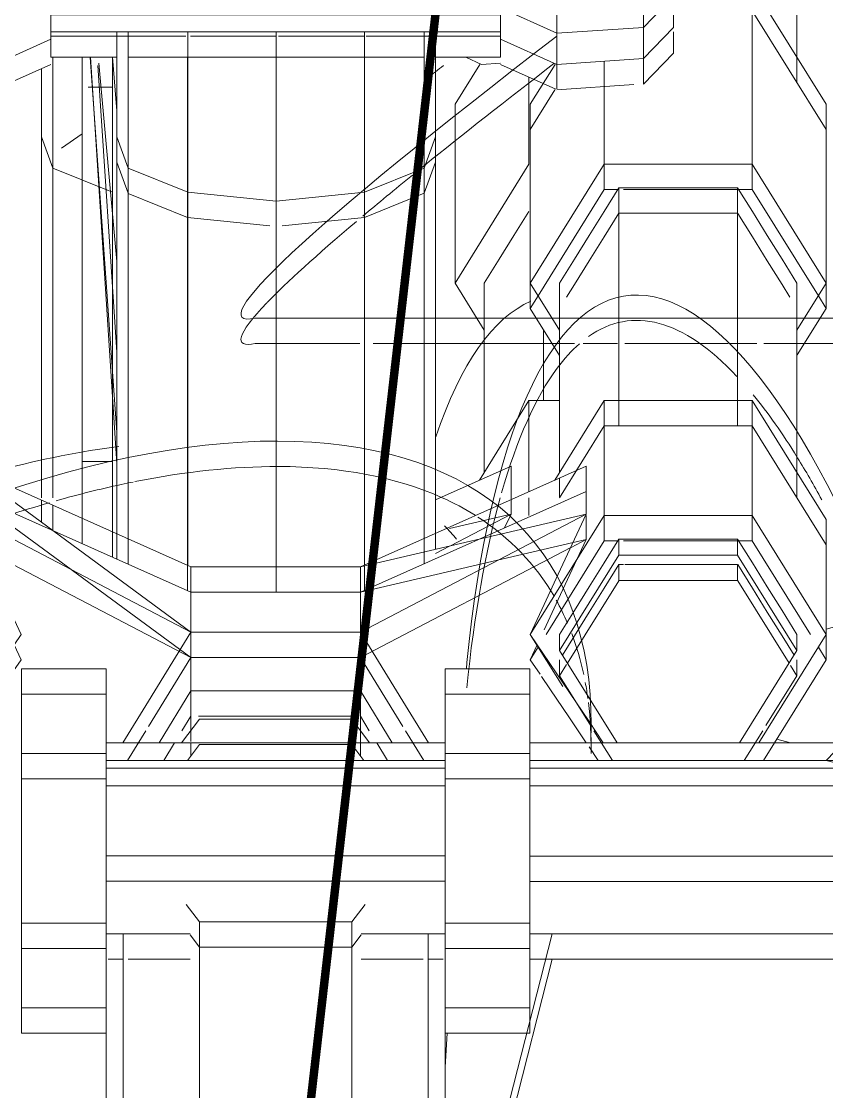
# Model space of a CAD drawing. Header units: millimetres. Extents: x 47511 to 319330, y -16764 to 12078.
# Drawn here: x 98222.5 to 98317.5, y 1195.8 to 1322.1 of the extents above; entities that cross this region are included whole.
import ezdxf

# ---------------------------------------------------------------- set-up
doc = ezdxf.new("R2010")
doc.units = ezdxf.units.MM
doc.linetypes.add('Dash - Tight', pattern=[4.5, 3, -1.5])
doc.layers.add('A-GENM', color=7, linetype='Continuous', lineweight=5)
doc.layers.add('E-LUM-CIRC', color=5, linetype='Dash - Tight', lineweight=30)
doc.layers.add('G-IMPT', color=7, linetype='Continuous', lineweight=13, true_color=0xc0c0c0)

# ---------------------------------------------------------------- blocks, each defined once
blk = doc.blocks.new('Bicycle_ATB_10197 - Bike ATB2_skp_-8137449-S_1000_LB_Basement')
at = {"layer": 'G-IMPT', "lineweight": 5}
for p, q in [((386.21, 13.05), (430.45, 9.92)), ((387.17, 12.16), (420.99, 9.92))]:
    blk.add_line(p, q, dxfattribs=at)
blk = doc.blocks.new('Bicycle_ATB_10197 - Bike ATB2_skp_-8137450-S_1000_LB_Basement')
at = {"layer": 'G-IMPT', "lineweight": 5}
for p, q in [((201.99, 13.01), (154.03, 9.92)), ((201.3, 12.05), (177.91, 9.92)), ((201.99, 10.41), (195.69, 9.92))]:
    blk.add_line(p, q, dxfattribs=at)
blk = doc.blocks.new('Bicycle_ATB_10197 - Bike ATB2_skp_-8137451-S_1000_LB_Basement')
blk.add_blockref('Bicycle_ATB_10197 - Bike ATB2_skp_-8137450-S_1000_LB_Basement', (0, 0))
at = {"extrusion": (0, 0, -1), "zscale": -1}
blk.add_blockref('Bicycle_ATB_10197 - Bike ATB2_skp_-8137449-S_1000_LB_Basement', (-588.2, 0), dxfattribs=at)
blk = doc.blocks.new('Bicycle_ATB_10197 - BikeATB2D_dwg_Bike ATB2_skp_グル_プ_1-2259-Ref_ Level-8137500-S_1000_LB_Basement')
at = {"layer": 'G-IMPT', "lineweight": 5}
for p, q in [((1209.45, 2525.44), (1207.34, 2525.44)), ((1220.9, 2525.44), (1210.17, 2525.44)), ((1259.05, 2525.44), (1248.78, 2525.44)), ((1229.24, 2523.71), (1220.9, 2523.71))]:
    blk.add_line(p, q, dxfattribs=at)
at = {"layer": 'G-IMPT', "lineweight": 5, "flags": 128}
for points in [[(1248.78, 2525.44), (1234.77, 2534.17), (1229.21, 2530.71)], [(1234.77, 2534.17), (1255.87, 2534.17), (1260.56, 2531.25)], [(1211.51, 2531.29), (1220.9, 2525.44), (1220.9, 2521.83)], [(1212.45, 2530.71), (1234.77, 2530.71), (1237.58, 2528.96), (1240.38, 2527.21), (1243.19, 2525.46)]]:
    blk.add_lwpolyline(points, dxfattribs=at)
blk.add_lwpolyline([(1243.19, 2525.46), (1240.38, 2527.21), (1237.58, 2528.96), (1234.77, 2530.71), (1237.58, 2528.96), (1240.38, 2527.21)], close=True, dxfattribs=at)
blk = doc.blocks.new('Bicycle_ATB_10197 - BikeATB2D_dwg_Bike ATB2_skp_-V2-Ref_ Level-8137502-S_1000_LB_Basement')
at = {"layer": 'G-IMPT', "lineweight": 5}
for p, q in [((145.68, 197.84), (145.68, 205.24)), ((147.76, 195.83), (147.76, 203.94)), ((144.92, 194.89), (145.68, 197.84))]:
    blk.add_line(p, q, dxfattribs=at)
at = {"layer": 'G-IMPT', "lineweight": 5, "flags": 128}
blk.add_lwpolyline([(147.36, 194.28), (147.76, 195.83), (145.68, 197.84)], dxfattribs=at)
blk = doc.blocks.new('Bicycle_ATB_10197 - BikeATB2D_dwg_Bike ATB2_skp_-V3-Ref_ Level-8137503-S_1000_LB_Basement')
at = {"layer": 'G-IMPT', "lineweight": 5}
blk.add_line((35.85, 6.86), (35.44, 8.47), dxfattribs=at)
at = {"layer": 'G-IMPT', "lineweight": 5, "flags": 128}
for points in [[(54.9, 53.48), (58.39, 46.39), (48.84, 12.7)], [(48.57, 31.14), (52.29, 35.85), (56.05, 49.09), (53.87, 49.86)]]:
    blk.add_lwpolyline(points, dxfattribs=at)
blk = doc.blocks.new('Bicycle_ATB_10197 - BikeATB2D_dwg_Bike ATB2_skp_-V4-Ref_ Level-8137504-S_1000_LB_Basement')
at = {"extrusion": (0, 0, -1), "zscale": -1, "rotation": 180}
blk.add_blockref('Bicycle_ATB_10197 - BikeATB2D_dwg_Bike ATB2_skp_-V3-Ref_ Level-8137503-S_1000_LB_Basement', (-0.72, 184.11), dxfattribs=at)
blk = doc.blocks.new('Bicycle_ATB_10197 - BikeATB2D_dwg_Bike ATB2_skp_handle-V5-Ref_ Level-8137505-S_1000_LB_Basement')
for name, p in [('Bicycle_ATB_10197 - BikeATB2D_dwg_Bike ATB2_skp_-V2-Ref_ Level-8137502-S_1000_LB_Basement', (0, 0)), ('Bicycle_ATB_10197 - BikeATB2D_dwg_Bike ATB2_skp_-V4-Ref_ Level-8137504-S_1000_LB_Basement', (111.6, 26.43))]:
    blk.add_blockref(name, p)
blk = doc.blocks.new('Bicycle_ATB_10197 - BikeATB2D_dwg_Bike ATB2_skp_wheel-V9-Ref_ Level-8137511-S_1000_LB_Basement')
at = {"layer": 'G-IMPT', "lineweight": 5}
for p, q in [((181.29, 37.9), (178.68, 37.9)), ((232.19, 37.9), (224.17, 37.9)), ((177.71, 36.56), (180.7, 36.56)), ((174.59, 29.53), (177.58, 29.53)), ((217.63, 29.53), (233.52, 29.53))]:
    blk.add_line(p, q, dxfattribs=at)
at = {"layer": 'G-IMPT', "lineweight": 5, "flags": 128}
for points in [[(181.58, 36.56), (220.47, 36.56), (224.17, 37.9), (181.58, 37.9)], [(177.58, 29.53), (217.63, 29.53), (220.47, 36.56), (233.52, 36.56)]]:
    blk.add_lwpolyline(points, dxfattribs=at)
blk = doc.blocks.new('Bicycle_ATB_10197 - BikeATB2D_dwg_Bike ATB2_skp_-2266-Ref_ Level-8137516-S_1000_LB_Basement')
at = {"layer": 'G-IMPT', "lineweight": 5}
for p, q in [((49.56, 9.88), (48.69, 11.56)), ((55.04, 11.56), (59.01, 2.63))]:
    blk.add_line(p, q, dxfattribs=at)
at = {"layer": 'G-IMPT', "lineweight": 5, "flags": 128}
for points in [[(51.73, 3.39), (53.35, 2.63), (49.63, 9.76)], [(51.67, 9.88), (53.35, 2.63), (54.77, 2.63), (55.28, 2.63)], [(55.28, 2.63), (56.18, 2.63), (57.59, 2.63), (59.01, 2.63)]]:
    blk.add_lwpolyline(points, dxfattribs=at)
blk = doc.blocks.new('Bicycle_ATB_10197 - BikeATB2D_dwg_Bike ATB2_skp_-2272-Ref_ Level-8137522-S_1000_LB_Basement')
at = {"layer": 'G-IMPT', "lineweight": 5}
for p, q in [((1260.56, -42.91), (1261.39, -41.06)), ((1260.71, -45.12), (1260.56, -42.91))]:
    blk.add_line(p, q, dxfattribs=at)
blk = doc.blocks.new('Bicycle_ATB_10197 - BikeATB2D_dwg_Bike ATB2_skp_-2276-Ref_ Level-8137525-S_1000_LB_Basement')
at = {"layer": 'G-IMPT', "lineweight": 5}
for p, q in [((13.32, 93.02), (13.32, 104.94)), ((13.32, 0.8), (13.32, 59.55))]:
    blk.add_line(p, q, dxfattribs=at)
blk.add_ellipse((127.97, -30.36), major_axis=(-114.47, 167.04), ratio=0.047456, start_param=5.6135, end_param=5.632939, dxfattribs=at)
blk = doc.blocks.new('Bicycle_ATB_10197 - BikeATB2D_dwg_Bike ATB2_skp_-2277-Ref_ Level-8137526-S_1000_LB_Basement')
at = {"layer": 'G-IMPT', "lineweight": 5}
for start_param, end_param in [(3.750182, 3.90087), (3.136034, 3.171817)]:
    blk.add_ellipse((1120.76, 58.86), major_axis=(-84.05, 98.61), ratio=0.45694, start_param=start_param, end_param=end_param, dxfattribs=at)
blk = doc.blocks.new('Bicycle_ATB_10197 - BikeATB2D_dwg_Bike ATB2_skp_-2278-Ref_ Level-8137527-S_1000_LB_Basement')
at = {"layer": 'G-IMPT', "lineweight": 5}
blk.add_ellipse((9.88, -42.02), major_axis=(125.24, 18.04), ratio=0.267504, start_param=0.070155, end_param=0.484339, dxfattribs=at)
blk = doc.blocks.new('Bicycle_ATB_10197 - BikeATB2D_dwg-8137488-S_1000_LB_Basement')
for name, p in [('Bicycle_ATB_10197 - BikeATB2D_dwg_Bike ATB2_skp_-2277-Ref_ Level-8137526-S_1000_LB_Basement', (-985.25, 9.73)), ('Bicycle_ATB_10197 - BikeATB2D_dwg_Bike ATB2_skp_-2272-Ref_ Level-8137522-S_1000_LB_Basement', (-985.25, 9.73)), ('Bicycle_ATB_10197 - BikeATB2D_dwg_Bike ATB2_skp_wheel-V9-Ref_ Level-8137511-S_1000_LB_Basement', (42.61, -19.15)), ('Bicycle_ATB_10197 - BikeATB2D_dwg_Bike ATB2_skp_-2266-Ref_ Level-8137516-S_1000_LB_Basement', (168.91, -39.28)), ('Bicycle_ATB_10197 - BikeATB2D_dwg_Bike ATB2_skp_-2276-Ref_ Level-8137525-S_1000_LB_Basement', (232.04, -132.67)), ('Bicycle_ATB_10197 - BikeATB2D_dwg_Bike ATB2_skp_-2278-Ref_ Level-8137527-S_1000_LB_Basement', (112.89, -17.32)), ('Bicycle_ATB_10197 - BikeATB2D_dwg_Bike ATB2_skp_グル_プ_1-2259-Ref_ Level-8137500-S_1000_LB_Basement', (-985.25, -2564.21)), ('Bicycle_ATB_10197 - BikeATB2D_dwg_Bike ATB2_skp_handle-V5-Ref_ Level-8137505-S_1000_LB_Basement', (47.53, -271.68))]:
    blk.add_blockref(name, p)
blk = doc.blocks.new('Bicycle_ATB_10197 - Bicycle_ATB_10197-8136418-S_1000_LB_Basement')
at = {"layer": 'A-GENM'}
for p, q in [((224.28, 18.75), (226.89, 18.75)), ((227.18, 18.75), (266.78, 18.75)), ((266.78, 18.75), (277.79, 18.75)), ((268.43, 16.38), (270.12, 13.95)), ((224.76, 13.95), (221.77, 13.95)), ((231.45, 13.95), (224.76, 13.95)), ((231.45, 10.39), (231.45, 13.95)), ((275.62, 13.95), (231.45, 13.95)), ((279.12, 13.95), (275.62, 13.95)), ((275.62, 10.39), (275.62, 13.23))]:
    blk.add_line(p, q, dxfattribs=at)
for name, p in [('Bicycle_ATB_10197 - BikeATB2D_dwg-8137488-S_1000_LB_Basement', (2.99, 0)), ('Bicycle_ATB_10197 - Bike ATB2_skp_-8137451-S_1000_LB_Basement', (77.14, -0.05))]:
    blk.add_blockref(name, p)
blk = doc.blocks.new('Bicycle_ATB_10197 - Bike ATB2_skp_-8137472-S_1000_LB_Basement')
at = {"layer": 'G-IMPT', "lineweight": 5}
blk.add_line((47.15, -2.68), (51.13, -2.91), dxfattribs=at)
for start_param, end_param in [(0.547552, 0.819343), (0.262866, 0.539002), (0.171973, 0.262866), (5.918633, 6.419719), (5.731284, 5.867724), (5.655072, 5.73029)]:
    blk.add_ellipse((9.88, -42.02), major_axis=(125.24, 18.04), ratio=0.267504, start_param=start_param, end_param=end_param, dxfattribs=at)
blk = doc.blocks.new('Bicycle_ATB_10197 - Bike ATB2_skp_-8137471-S_1000_LB_Basement')
at = {"layer": 'G-IMPT', "lineweight": 5}
blk.add_line((136.92, -23.47), (172.75, -32.62), dxfattribs=at)
for start_param, end_param in [(3.93388, 4.034951), (3.84487, 3.925632), (3.829765, 3.84487), (3.632118, 3.827522), (3.355138, 3.631973), (3.284974, 3.355138), (3.059414, 3.278262), (3.000566, 3.050774), (2.900164, 2.97944), (2.856981, 2.885496), (2.76374, 2.849942)]:
    blk.add_ellipse((135.5, 68.59), major_axis=(-84.05, 98.61), ratio=0.45694, start_param=start_param, end_param=end_param, dxfattribs=at)
blk = doc.blocks.new('Bicycle_ATB_10197 - Bike ATB2_skp_-8137470-S_1000_LB_Basement')
at = {"layer": 'G-IMPT', "lineweight": 5}
for p, q in [((13.32, 135.07), (13.32, 133.88)), ((13.32, 133.86), (13.32, 122.75)), ((13.32, 121.16), (13.32, 115.18)), ((13.32, 115.18), (13.32, 100.51)), ((13.32, 100.51), (13.32, 97.42)), ((13.32, 96.38), (13.32, 92.32)), ((13.32, 91.49), (13.32, 79.27)), ((13.32, 79.14), (13.32, 75.88)), ((13.32, 75.09), (13.32, 72.4)), ((13.32, 72.37), (13.32, 1.22))]:
    blk.add_line(p, q, dxfattribs=at)
for start_param, end_param in [(6.058662, 6.393188), (5.844174, 6.057854), (5.75347, 5.832989), (5.735949, 5.751014), (5.572937, 5.735949)]:
    blk.add_ellipse((127.97, -30.36), major_axis=(-114.47, 167.04), ratio=0.047456, start_param=start_param, end_param=end_param, dxfattribs=at)
blk = doc.blocks.new('Bicycle_ATB_10197 - Bike ATB2_skp_-8137465-S_1000_LB_Basement')
at = {"layer": 'G-IMPT', "lineweight": 5}
for p, q in [((1264.38, 16.78), (1266.53, 16.78)), ((1264.38, 16.78), (1264.38, 9.02)), ((1266.88, 16.78), (1267.39, 16.78)), ((1266.88, 9.02), (1266.88, 16.78)), ((1267.39, 16.78), (1269.38, 16.78)), ((1269.38, 16.78), (1269.38, -36.24)), ((1266.88, 7.74), (1266.88, 9.02)), ((1264.38, 7.69), (1264.38, -9.74)), ((1266.88, 0.87), (1266.88, 7.69)), ((1266.88, -9.73), (1266.88, 0.32)), ((1264.38, -9.78), (1264.38, -27.24)), ((1266.88, -20.21), (1266.88, -10.05)), ((1266.88, -27.24), (1266.88, -20.42)), ((1266.88, -28.58), (1266.88, -27.29)), ((1264.38, -28.58), (1264.38, -36.24)), ((1266.88, -36.24), (1266.88, -28.58)), ((1264.38, -36.24), (1266.53, -36.24)), ((1266.88, -36.24), (1267.39, -36.24)), ((1267.39, -36.24), (1269.38, -36.24))]:
    blk.add_line(p, q, dxfattribs=at)
blk = doc.blocks.new('Bicycle_ATB_10197 - Bike ATB2_skp_-8137466-S_1000_LB_Basement')
at = {"layer": 'G-IMPT', "lineweight": 5}
for p, q in [((278.29, 26.51), (276, 31.64)), ((276.03, -31.56), (278.29, -26.51)), ((281.99, -33.18), (284.96, -26.51)), ((275.36, -33.07), (276.03, -31.56)), ((275.91, -42.25), (275.31, -33.18)), ((278.3, -33.18), (275.42, -33.18)), ((281.99, -33.18), (278.38, -33.18)), ((282.66, -43.39), (281.99, -33.18)), ((279.63, -46.94), (275.98, -43.39)), ((275.98, -43.39), (278.97, -43.39)), ((278.97, -43.39), (282.66, -43.39)), ((286.31, -46.94), (282.66, -43.39)), ((279.63, -46.94), (282.14, -46.94)), ((282.62, -46.94), (286.31, -46.94))]:
    blk.add_line(p, q, dxfattribs=at)
blk.add_blockref('Bicycle_ATB_10197 - Bike ATB2_skp_-8137465-S_1000_LB_Basement', (-985.25, 9.73))
blk = doc.blocks.new('Bicycle_ATB_10197 - Bike ATB2_skp_-8137460-S_1000_LB_Basement')
at = {"layer": 'G-IMPT', "lineweight": 5}
for p, q in [((28.88, 76.25), (27.29, 77.32)), ((39.42, 49.28), (53.35, 75.93)), ((59.01, 75.93), (39.42, 49.28)), ((59.01, 75.93), (47.15, 49.28)), ((39.16, 69.32), (37.45, 70.47)), ((40.93, 70.14), (39.16, 69.32)), ((30.79, 54.6), (27.29, 56.75)), ((39.42, 49.28), (31.3, 54.28)), ((29.37, 51.2), (27.29, 52.49)), ((32.5, 49.28), (30.79, 50.33)), ((32.5, 49.28), (35.48, 49.28)), ((35.48, 49.28), (39.42, 49.28)), ((39.42, 29.28), (39.42, 49.28)), ((47.15, 49.28), (39.42, 49.28)), ((47.15, 49.28), (47.15, 29.28)), ((32.5, 30.18), (32.5, 48.39)), ((32.5, 29.28), (30.79, 28.23)), ((31.3, 24.28), (39.42, 29.28)), ((35.48, 29.28), (32.5, 29.28)), ((39.42, 29.28), (35.48, 29.28)), ((52.39, 4.47), (39.42, 29.28)), ((47.15, 29.28), (39.42, 29.28)), ((47.15, 29.28), (59.01, 2.63)), ((47.15, 29.28), (52.99, 4.19)), ((29.37, 27.36), (27.29, 26.08)), ((27.29, 21.81), (30.79, 23.97)), ((37.45, 8.09), (39.16, 9.25)), ((39.16, 9.25), (40.93, 8.42)), ((53.35, 2.63), (52.42, 4.43)), ((53, 4.16), (53.35, 2.63)), ((27.29, 1.24), (28.88, 2.31))]:
    blk.add_line(p, q, dxfattribs=at)
at = {"layer": 'G-IMPT', "lineweight": 5, "flags": 128}
for points in [[(37.17, 70.66), (35.73, 71.63), (32.3, 73.94), (29.41, 75.9)], [(53.35, 75.93), (49.81, 74.28), (46.26, 72.63), (42.71, 70.97)], [(56.18, 75.93), (54.77, 75.93), (53.35, 75.93)], [(59.01, 75.93), (57.59, 75.93), (56.34, 75.93)], [(29.37, 2.65), (32.3, 4.62), (35.73, 6.94), (37.19, 7.92)], [(42.71, 7.59), (46.26, 5.94), (49.81, 4.29), (53.35, 2.63)], [(53.35, 2.63), (54.77, 2.63), (56.18, 2.63)], [(56.34, 2.63), (57.59, 2.63), (59.01, 2.63)]]:
    blk.add_lwpolyline(points, dxfattribs=at)
blk = doc.blocks.new('Bicycle_ATB_10197 - Bike ATB2_skp_-8137459-S_1000_LB_Basement')
at = {"layer": 'G-IMPT', "lineweight": 5}
for p, q in [((0, 50), (2.99, 50)), ((0, 40), (0, 50)), ((2.99, 50), (10, 50)), ((10, 50), (11.71, 50)), ((10, 40), (10, 50)), ((11.71, 50), (30, 50)), ((30, 50), (32.18, 50)), ((30, 50), (30, 40)), ((32.99, 50), (34.26, 50)), ((34.26, 50), (32.99, 50)), ((34.41, 50), (40, 50)), ((35.68, 50), (34.41, 50)), ((40, 40), (40, 50)), ((0, 40), (2.99, 40)), ((2.99, 40), (10, 40)), ((8.72, 39.75), (8.72, 38)), ((10, 40), (30, 40)), ((17.92, 0), (17.92, 40)), ((27.11, 40), (28.89, 40)), ((29.19, 40), (29.19, 0)), ((30, 40), (32.18, 40)), ((32.18, 40), (30.67, 40)), ((30.67, 40), (32.18, 40)), ((31.28, 40), (31.28, 0)), ((32.99, 40), (40, 40)), ((35.68, 40), (32.99, 40)), ((8.72, 37.42), (8.72, 30.08)), ((8.72, 9.92), (8.72, 2.58)), ((8.72, 2), (8.72, 0.25)), ((2.99, 0), (0, 0)), ((0, 0), (0, -10)), ((10, 0), (2.99, 0)), ((10, -10), (10, 0)), ((30, 0), (10, 0)), ((23.56, 0), (20.9, 0)), ((27.11, 0), (23.56, 0)), ((28.89, 0), (27.11, 0)), ((32.18, 0), (30, 0)), ((30, 0), (30, -10)), ((30.67, 0), (32.18, 0)), ((32.18, 0), (30.67, 0)), ((32.99, 0), (35.68, 0)), ((40, 0), (32.99, 0)), ((40, 0), (40, -10)), ((0, -10), (2.99, -10)), ((2.99, -10), (10, -10)), ((10, -10), (11.71, -10)), ((11.71, -10), (30, -10)), ((30, -10), (32.18, -10)), ((35.68, -10), (32.99, -10)), ((32.99, -10), (40, -10))]:
    blk.add_line(p, q, dxfattribs=at)
at = {"layer": 'G-IMPT', "lineweight": 5, "flags": 128}
blk.add_lwpolyline([(20.9, 40), (23.56, 40), (27.11, 40)], dxfattribs=at)
blk = doc.blocks.new('Bicycle_ATB_10197 - Bike ATB2_skp_-8137458-S_1000_LB_Basement')
at = {"layer": 'G-IMPT', "lineweight": 5}
for p, q in [((1114.62, 2534.71), (1111.63, 2534.71)), ((1124.06, 2534.71), (1114.62, 2534.71)), ((1129.76, 2534.71), (1124.12, 2534.71)), ((1157.47, 2534.71), (1130, 2534.71)), ((1183.33, 2525.71), (1181.46, 2527.12)), ((1160.87, 2526.79), (1159.43, 2525.71)), ((1117.22, 2525.71), (1097.06, 2525.71)), ((1097.06, 2525.71), (1097.06, 2507.71)), ((1119.35, 2525.71), (1117.33, 2525.71)), ((1159.43, 2525.71), (1119.35, 2525.71)), ((1159.43, 2525.71), (1159.43, 2507.71)), ((1183.33, 2507.71), (1183.33, 2525.71)), ((1097.06, 2507.71), (1119.22, 2507.71)), ((1119.35, 2507.71), (1159.43, 2507.71)), ((1159.43, 2507.71), (1160.87, 2506.63)), ((1181.46, 2506.3), (1183.33, 2507.71)), ((1114.62, 2498.71), (1111.63, 2498.71)), ((1124.06, 2498.71), (1114.62, 2498.71)), ((1129.76, 2498.71), (1124.12, 2498.71)), ((1157.47, 2498.71), (1130, 2498.71))]:
    blk.add_line(p, q, dxfattribs=at)
blk = doc.blocks.new('Bicycle_ATB_10197 - Bike ATB2_skp_-8137442-S_1000_LB_Basement')
at = {"layer": 'G-IMPT', "lineweight": 5}
for p, q in [((125.21, 241.68), (125.21, 199.84)), ((134.4, 241.68), (134.4, 199.84)), ((145.68, 198.37), (145.68, 241.68)), ((147.76, 195.83), (147.76, 241.68))]:
    blk.add_line(p, q, dxfattribs=at)
blk = doc.blocks.new('Bicycle_ATB_10197 - Bike ATB2_skp_handle-8137446-S_1000_LB_Basement')
blk.add_blockref('Bicycle_ATB_10197 - Bike ATB2_skp_-8137442-S_1000_LB_Basement', (0, 0))
blk = doc.blocks.new('Bicycle_ATB_10197 - Bike ATB2_skp_グループ_1-V42-S_1000_LB_Basement')
at = {"layer": 'A-GENM'}
for p, q in [((1204.56, 2523.71), (1204.56, 2523.18)), ((1204.56, 2523.18), (1204.56, 2523.71))]:
    blk.add_line(p, q, dxfattribs=at)
at = {"layer": 'A-GENM', "flags": 128}
for points in [[(1204.54, 2523.72), (1201.75, 2525.46), (1198.94, 2527.21), (1196.13, 2528.96), (1193.88, 2530.37)], [(1204.54, 2523.72), (1201.75, 2525.46), (1198.94, 2527.21), (1196.13, 2528.96), (1193.88, 2530.37)], [(1236.1, 2529.88), (1237.58, 2528.96), (1240.38, 2527.21), (1243.19, 2525.46), (1246, 2523.71)], [(1246, 2523.71), (1243.19, 2525.46), (1240.38, 2527.21), (1237.58, 2528.96), (1236.1, 2529.88)], [(1246, 2523.71), (1246, 2520.21), (1246, 2516.71), (1246, 2513.21), (1246, 2509.71)], [(1246, 2509.71), (1246, 2513.21), (1246, 2516.71), (1246, 2520.21), (1246, 2523.71)], [(1204.56, 2523), (1204.56, 2520.21), (1204.56, 2516.71), (1204.56, 2513.21), (1204.56, 2509.71)], [(1204.56, 2509.71), (1204.56, 2513.21), (1204.56, 2516.71), (1204.56, 2520.21), (1204.56, 2523)], [(1204.54, 2509.7), (1201.75, 2507.96), (1198.94, 2506.21), (1196.13, 2504.46), (1193.88, 2503.05)], [(1193.88, 2503.05), (1196.13, 2504.46), (1198.94, 2506.21), (1201.75, 2507.96), (1204.54, 2509.7)], [(1245.96, 2509.69), (1243.19, 2507.96), (1240.38, 2506.21), (1237.58, 2504.46), (1236.08, 2503.53)], [(1236.08, 2503.53), (1237.58, 2504.46), (1240.38, 2506.21), (1243.19, 2507.96), (1245.96, 2509.69)]]:
    blk.add_lwpolyline(points, dxfattribs=at)
at = {"layer": 'G-IMPT', "lineweight": 5}
for p, q in [((1194.88, 2533.21), (1193.33, 2534.17)), ((1234.77, 2534.17), (1229.21, 2530.71)), ((1236.26, 2533.24), (1234.77, 2534.17)), ((1237.76, 2534.17), (1234.77, 2534.17)), ((1255.87, 2534.17), (1237.76, 2534.17)), ((1255.87, 2534.17), (1260.55, 2531.26)), ((1207.34, 2525.44), (1196.31, 2532.31)), ((1248.78, 2525.44), (1236.26, 2533.24)), ((1191.44, 2530.71), (1189.18, 2529.3)), ((1192.75, 2529.89), (1191.44, 2530.71)), ((1193.33, 2530.71), (1191.44, 2530.71)), ((1202.63, 2523.74), (1192.94, 2529.78)), ((1212.43, 2530.72), (1220.9, 2525.44)), ((1214.76, 2530.71), (1212.45, 2530.71)), ((1232.2, 2530.71), (1215.43, 2530.71)), ((1234.77, 2530.71), (1232.2, 2530.71)), ((1189.18, 2529.3), (1185.54, 2527.03)), ((1184.95, 2526.67), (1181.46, 2524.48)), ((1207.34, 2523.84), (1207.34, 2525.44)), ((1210.32, 2525.44), (1207.34, 2525.44)), ((1220.9, 2525.44), (1210.32, 2525.44)), ((1220.9, 2525.44), (1220.9, 2507.98)), ((1248.78, 2523.84), (1248.78, 2525.44)), ((1251.77, 2525.44), (1248.78, 2525.44)), ((1260.93, 2525.44), (1251.77, 2525.44)), ((1202.67, 2509.71), (1202.67, 2523.71)), ((1204.56, 2523.71), (1202.67, 2523.71)), ((1204.56, 2523.71), (1204.56, 2523.18)), ((1223.89, 2523.71), (1220.9, 2523.71)), ((1246, 2523.71), (1223.89, 2523.71)), ((1207.34, 2509.71), (1207.34, 2523.18)), ((1248.78, 2509.71), (1248.78, 2523.18)), ((1192.94, 2503.64), (1202.63, 2509.68)), ((1204.56, 2509.71), (1202.67, 2509.71)), ((1202.67, 2509.71), (1204.56, 2509.71)), ((1207.34, 2507.98), (1207.34, 2509.58)), ((1220.9, 2509.71), (1246, 2509.71)), ((1248.78, 2507.98), (1248.78, 2509.58)), ((1181.46, 2508.93), (1184.95, 2506.75)), ((1196.31, 2501.11), (1207.34, 2507.98)), ((1220.9, 2507.98), (1206.89, 2499.25)), ((1207.34, 2507.98), (1210.32, 2507.98)), ((1210.32, 2507.98), (1220.9, 2507.98)), ((1236.26, 2500.18), (1248.78, 2507.98)), ((1251.77, 2507.98), (1248.78, 2507.98)), ((1269.88, 2507.98), (1251.77, 2507.98)), ((1269.88, 2507.98), (1255.87, 2499.25)), ((1181.46, 2506.64), (1183.54, 2505.34)), ((1185.58, 2506.37), (1191.44, 2502.71)), ((1183.54, 2505.34), (1193.33, 2499.25)), ((1191.44, 2502.71), (1192.63, 2503.45)), ((1193.33, 2502.71), (1191.44, 2502.71)), ((1232.2, 2502.71), (1212.45, 2502.71)), ((1229.27, 2502.67), (1234.77, 2499.25)), ((1234.77, 2502.71), (1232.2, 2502.71)), ((1261.42, 2502.71), (1319.16, 2502.71)), ((1193.33, 2499.25), (1194.82, 2500.18)), ((1234.77, 2499.25), (1236.26, 2500.18)), ((1196.31, 2499.25), (1193.33, 2499.25)), ((1206.89, 2499.25), (1196.31, 2499.25)), ((1234.77, 2499.25), (1237.76, 2499.25)), ((1237.76, 2499.25), (1255.87, 2499.25))]:
    blk.add_line(p, q, dxfattribs=at)
at = {"layer": 'G-IMPT', "lineweight": 5, "flags": 128}
for points in [[(1193.88, 2530.37), (1196.13, 2528.96), (1198.94, 2527.21), (1201.75, 2525.46), (1204.54, 2523.72)], [(1236.1, 2529.88), (1237.58, 2528.96), (1240.38, 2527.21), (1243.19, 2525.46), (1246, 2523.71)], [(1246, 2523.71), (1246, 2520.21), (1246, 2516.71), (1246, 2513.21), (1246, 2509.71)], [(1204.56, 2523), (1204.56, 2520.21), (1204.56, 2516.71), (1204.56, 2513.21), (1204.56, 2509.71)], [(1204.54, 2509.7), (1201.75, 2507.96), (1198.94, 2506.21), (1196.13, 2504.46), (1193.88, 2503.05)], [(1245.96, 2509.69), (1243.19, 2507.96), (1240.38, 2506.21), (1237.58, 2504.46), (1236.08, 2503.53)]]:
    blk.add_lwpolyline(points, dxfattribs=at)
blk = doc.blocks.new('Bicycle_ATB_10197 - BikeATB2D_dwg_Bike ATB2_skp_グル_プ_1-2259-Ref_ Level-V57-S_1000_LB_Basement')
at = {"layer": 'G-IMPT', "lineweight": 5}
for p, q in [((1193.33, 2534.17), (1187.17, 2530.33)), ((1220.9, 2525.44), (1207.34, 2525.44)), ((1260.93, 2525.44), (1248.78, 2525.44)), ((1269.88, 2507.98), (1248.78, 2507.98))]:
    blk.add_line(p, q, dxfattribs=at)
at = {"layer": 'G-IMPT', "lineweight": 5, "flags": 128}
for points in [[(1220.9, 2507.98), (1207.34, 2507.98), (1207.34, 2525.44), (1193.33, 2534.17)], [(1229.21, 2502.71), (1234.77, 2499.25), (1248.78, 2507.98), (1248.78, 2525.44), (1234.77, 2534.17), (1229.21, 2530.71)], [(1234.77, 2534.17), (1255.87, 2534.17), (1260.56, 2531.25)], [(1211.51, 2531.29), (1220.9, 2525.44), (1220.9, 2507.98), (1206.89, 2499.25), (1193.33, 2499.25)], [(1202.67, 2509.71), (1202.67, 2523.71), (1191.44, 2530.71), (1180.55, 2523.92)], [(1204.56, 2523.71), (1201.75, 2525.46), (1198.94, 2527.21), (1196.13, 2528.96), (1193.33, 2530.71), (1191.44, 2530.71)], [(1212.45, 2530.71), (1234.77, 2530.71), (1237.58, 2528.96), (1240.38, 2527.21), (1243.19, 2525.46), (1246, 2523.71), (1243.19, 2525.46), (1240.38, 2527.21), (1237.58, 2528.96), (1234.77, 2530.71), (1237.58, 2528.96), (1240.38, 2527.21), (1243.19, 2525.46), (1246, 2523.71), (1246, 2520.21), (1246, 2516.71), (1246, 2513.21), (1246, 2509.71), (1243.19, 2507.96), (1240.38, 2506.21), (1237.58, 2504.46), (1234.77, 2502.71), (1212.45, 2502.71)], [(1261.42, 2502.71), (1319.16, 2502.71)], [(1180.55, 2509.5), (1191.44, 2502.71), (1202.67, 2509.71), (1204.56, 2509.71), (1201.75, 2507.96), (1198.94, 2506.21), (1196.13, 2504.46), (1193.33, 2502.71), (1196.13, 2504.46), (1198.94, 2506.21), (1201.75, 2507.96), (1204.56, 2509.71), (1204.56, 2513.21), (1204.56, 2516.71), (1204.56, 2520.21), (1204.56, 2523.71), (1204.56, 2520.21), (1204.56, 2516.71), (1204.56, 2513.21), (1204.56, 2509.71), (1201.75, 2507.96), (1198.94, 2506.21), (1196.13, 2504.46), (1193.33, 2502.71), (1191.44, 2502.71)], [(1204.56, 2509.71), (1204.56, 2513.21), (1204.56, 2516.71), (1204.56, 2520.21), (1204.56, 2523.71), (1202.67, 2523.71)], [(1220.9, 2509.71), (1246, 2509.71), (1246, 2513.21), (1246, 2516.71), (1246, 2520.21), (1246, 2523.71), (1220.9, 2523.71)], [(1246, 2523.71), (1246, 2520.21), (1246, 2516.71), (1246, 2513.21), (1246, 2509.71), (1243.19, 2507.96), (1240.38, 2506.21), (1237.58, 2504.46), (1234.77, 2502.71), (1237.58, 2504.46), (1240.38, 2506.21), (1243.19, 2507.96), (1246, 2509.71)], [(1269.88, 2517.28), (1269.88, 2507.98), (1255.87, 2499.25), (1234.77, 2499.25)], [(1180.55, 2507.21), (1193.33, 2499.25), (1207.34, 2507.98)]]:
    blk.add_lwpolyline(points, dxfattribs=at)
blk.add_lwpolyline([(1193.33, 2530.71), (1196.13, 2528.96), (1198.94, 2527.21), (1201.75, 2525.46), (1204.56, 2523.71), (1201.75, 2525.46), (1198.94, 2527.21), (1196.13, 2528.96)], close=True, dxfattribs=at)
blk = doc.blocks.new('Bicycle_ATB_10197 - BikeATB2D_dwg_Bike ATB2_skp_-V2-Ref_ Level-V59-S_1000_LB_Basement')
at = {"layer": 'G-IMPT', "lineweight": 5}
for p, q in [((125.21, 241.68), (125.21, 199.84)), ((147.76, 233.03), (147.76, 241.68)), ((147.76, 195.83), (147.76, 233.03))]:
    blk.add_line(p, q, dxfattribs=at)
at = {"layer": 'G-IMPT', "lineweight": 5, "flags": 128}
for points in [[(138.61, 163.55), (137.33, 165.4), (145.68, 197.84), (134.4, 199.84), (134.4, 241.68)], [(139.34, 163.1), (147.76, 195.83), (145.68, 197.84), (145.68, 241.68)]]:
    blk.add_lwpolyline(points, dxfattribs=at)
blk = doc.blocks.new('Bicycle_ATB_10197 - BikeATB2D_dwg_Bike ATB2_skp_handle-V5-Ref_ Level-V62-S_1000_LB_Basement')
blk.add_blockref('Bicycle_ATB_10197 - BikeATB2D_dwg_Bike ATB2_skp_-V2-Ref_ Level-V59-S_1000_LB_Basement', (0, 0))
blk = doc.blocks.new('Bicycle_ATB_10197 - BikeATB2D_dwg_Bike ATB2_skp_wheel-V9-Ref_ Level-V71-S_1000_LB_Basement')
at = {"layer": 'G-IMPT', "lineweight": 5}
for p, q in [((236.51, 37.9), (224.17, 37.9)), ((224.17, 0.3), (236.51, 0.3))]:
    blk.add_line(p, q, dxfattribs=at)
at = {"layer": 'G-IMPT', "lineweight": 5, "flags": 128}
for points in [[(176.75, 36.56), (220.47, 36.56), (224.17, 37.9), (177.35, 37.9)], [(173.63, 29.53), (217.63, 29.53), (220.47, 36.56), (236.51, 36.56)], [(173.45, 19.1), (216.57, 19.1), (217.63, 29.53), (236.51, 29.53)], [(173.67, 8.67), (217.63, 8.67), (216.57, 19.1), (236.51, 19.1)], [(176.8, 1.64), (220.47, 1.64), (217.63, 8.67), (236.51, 8.67)], [(177.39, 0.3), (224.17, 0.3), (220.47, 1.64), (236.51, 1.64)]]:
    blk.add_lwpolyline(points, dxfattribs=at)
blk = doc.blocks.new('Bicycle_ATB_10197 - BikeATB2D_dwg_Bike ATB2_skp_-2264-Ref_ Level-V74-S_1000_LB_Basement')
at = {"layer": 'G-IMPT', "lineweight": 5}
for p, q in [((1130.84, 2534.71), (1111.63, 2534.71)), ((1158, 2534.71), (1130.84, 2534.71)), ((1183.33, 2525.71), (1180.55, 2527.8)), ((1159.43, 2525.71), (1116.36, 2525.71)), ((1183.33, 2507.71), (1183.33, 2525.71)), ((1116.36, 2507.71), (1159.43, 2507.71)), ((1180.55, 2505.62), (1183.33, 2507.71)), ((1130.84, 2498.71), (1111.63, 2498.71)), ((1158, 2498.71), (1130.84, 2498.71))]:
    blk.add_line(p, q, dxfattribs=at)
at = {"layer": 'G-IMPT', "lineweight": 5, "flags": 128}
blk.add_lwpolyline([(1161.48, 2527.25), (1159.43, 2525.71), (1159.43, 2507.71), (1161.48, 2506.16)], dxfattribs=at)
blk = doc.blocks.new('Bicycle_ATB_10197 - BikeATB2D_dwg_Bike ATB2_skp_-2265-Ref_ Level-V75-S_1000_LB_Basement')
at = {"layer": 'G-IMPT', "lineweight": 5}
for p, q in [((31.42, 50), (30, 50)), ((40, 40), (40, 40.5)), ((8.72, 40), (0, 40)), ((8.72, 40), (8.72, 38)), ((10, 40), (30, 40)), ((17.92, 0), (17.92, 40)), ((29.19, 40), (29.19, 0)), ((31.28, 40), (40, 40)), ((31.28, 40), (31.28, 33.76)), ((8.72, 38), (8.72, 30.09)), ((31.28, 33.76), (31.28, 6.24)), ((8.72, 9.91), (8.72, 2)), ((31.28, 6.24), (31.28, 0)), ((8.72, 2), (8.72, 0)), ((8.72, 0), (0, 0)), ((10, 0), (8.72, 0)), ((31.28, 0), (40, 0)), ((40, 0), (40, -0.52)), ((40, -0.52), (40, -10)), ((10, -10), (30, -10)), ((40, -10), (31.28, -10))]:
    blk.add_line(p, q, dxfattribs=at)
at = {"layer": 'G-IMPT', "lineweight": 5, "flags": 128}
for points in [[(0, 40), (0, 50), (10, 50), (30, 50), (30, 40), (31.28, 40)], [(10, 50), (10, 40), (8.72, 40)], [(40, 40.5), (40, 50), (31.42, 50)], [(0, 0), (0, -10), (10, -10), (10, 0), (30, 0)], [(31.28, -10), (30, -10), (30, 0), (31.28, 0)]]:
    blk.add_lwpolyline(points, dxfattribs=at)
blk = doc.blocks.new('Bicycle_ATB_10197 - BikeATB2D_dwg_Bike ATB2_skp_-2266-Ref_ Level-V76-S_1000_LB_Basement')
at = {"layer": 'G-IMPT', "lineweight": 5}
blk.add_line((32.5, 29.28), (26.39, 25.52), dxfattribs=at)
at = {"layer": 'G-IMPT', "lineweight": 5, "flags": 128}
for points in [[(26.39, 77.93), (28.88, 76.25), (32.3, 73.94), (35.73, 71.63), (39.16, 69.32), (42.71, 70.97), (46.26, 72.63), (49.81, 74.28), (53.35, 75.93), (39.42, 49.28), (47.15, 49.28), (47.15, 29.28), (59.01, 2.63)], [(26.39, 0.63), (28.88, 2.31), (32.3, 4.62), (35.73, 6.94), (39.16, 9.25), (42.71, 7.59), (46.26, 5.94), (49.81, 4.29), (53.35, 2.63), (39.42, 29.28), (39.42, 49.28), (59.01, 75.93), (47.15, 49.28)], [(59.01, 75.93), (57.59, 75.93), (56.18, 75.93), (54.77, 75.93), (53.35, 75.93)], [(32.5, 49.28), (39.42, 49.28), (31.3, 54.28), (26.39, 57.31)], [(32.5, 29.28), (32.5, 49.28), (26.39, 53.04)], [(26.39, 21.26), (31.3, 24.28), (39.42, 29.28), (32.5, 29.28)], [(39.42, 29.28), (47.15, 29.28), (53.35, 2.63), (54.77, 2.63), (56.18, 2.63), (57.59, 2.63), (59.01, 2.63)]]:
    blk.add_lwpolyline(points, dxfattribs=at)
blk = doc.blocks.new('Bicycle_ATB_10197 - BikeATB2D_dwg_Bike ATB2_skp_-2271-Ref_ Level-V81-S_1000_LB_Basement')
at = {"layer": 'G-IMPT', "lineweight": 5}
for p, q in [((1269.38, 16.78), (1269.38, -36.24)), ((1266.88, -36.24), (1268.66, -36.24))]:
    blk.add_line(p, q, dxfattribs=at)
at = {"layer": 'G-IMPT', "lineweight": 5, "flags": 128}
blk.add_lwpolyline([(1266.88, 16.78), (1266.88, -36.24), (1264.38, -36.24), (1264.38, 16.78), (1266.88, 16.78), (1268.66, 16.78)], dxfattribs=at)
blk = doc.blocks.new('Bicycle_ATB_10197 - BikeATB2D_dwg_Bike ATB2_skp_-2272-Ref_ Level-V82-S_1000_LB_Basement')
at = {"layer": 'G-IMPT', "lineweight": 5, "flags": 128}
for points in [[(1274.54, 30.54), (1274.37, 27.99), (1274.2, 25.43), (1274.03, 22.88), (1273.86, 20.33), (1274.03, 22.88), (1274.2, 25.43), (1274.37, 27.99), (1274.54, 30.54), (1271.56, 37.2), (1264.89, 37.2), (1261.24, 33.66), (1260.56, 23.45), (1263.54, 16.78), (1264.38, 16.78)], [(1261.24, -53.12), (1267.91, -53.12), (1267.24, -42.91), (1260.56, -42.91), (1263.54, -36.24), (1264.38, -36.24)], [(1267.91, -53.12), (1271.56, -56.66), (1264.89, -56.66), (1261.24, -53.12), (1260.56, -42.91)]]:
    blk.add_lwpolyline(points, dxfattribs=at)
blk.add_blockref('Bicycle_ATB_10197 - BikeATB2D_dwg_Bike ATB2_skp_-2271-Ref_ Level-V81-S_1000_LB_Basement', (0, 0))
blk = doc.blocks.new('Bicycle_ATB_10197 - BikeATB2D_dwg_Bike ATB2_skp_-2276-Ref_ Level-V85-S_1000_LB_Basement')
at = {"layer": 'G-IMPT', "lineweight": 5}
blk.add_line((13.32, 0.8), (13.32, 135.07), dxfattribs=at)
blk.add_ellipse((127.97, -30.36), major_axis=(-114.47, 167.04), ratio=0.047456, start_param=5.569667, end_param=6.393188, dxfattribs=at)
blk = doc.blocks.new('Bicycle_ATB_10197 - BikeATB2D_dwg_Bike ATB2_skp_-2277-Ref_ Level-V86-S_1000_LB_Basement')
at = {"layer": 'G-IMPT', "lineweight": 5}
blk.add_line((1121.85, -33.11), (1158, -42.35), dxfattribs=at)
blk.add_ellipse((1120.76, 58.86), major_axis=(-84.05, 98.61), ratio=0.45694, start_param=2.742854, end_param=4.369024, dxfattribs=at)
blk = doc.blocks.new('Bicycle_ATB_10197 - BikeATB2D_dwg_Bike ATB2_skp_-2278-Ref_ Level-V87-S_1000_LB_Basement')
at = {"layer": 'G-IMPT', "lineweight": 5}
blk.add_line((91.13, -5.18), (91.86, -5.22), dxfattribs=at)
blk.add_ellipse((9.88, -42.02), major_axis=(125.24, 18.04), ratio=0.267504, start_param=5.42751, end_param=7.102528, dxfattribs=at)
blk = doc.blocks.new('Bicycle_ATB_10197 - BikeATB2D_dwg_Bike ATB2_skp_-2282-Ref_ Level-V91-S_1000_LB_Basement')
at = {"layer": 'G-IMPT', "lineweight": 5}
for p, q in [((1149.28, 2536.71), (1130.92, 2536.71)), ((1186.66, 2526.71), (1182, 2526.71)), ((1182, 2506.71), (1186.66, 2506.71)), ((1149.28, 2496.71), (1130.92, 2496.71))]:
    blk.add_line(p, q, dxfattribs=at)
at = {"layer": 'G-IMPT', "lineweight": 5, "flags": 128}
for points in [[(1134.19, 2534.71), (1130.92, 2536.71), (1127.55, 2536.71)], [(1180.55, 2530.47), (1186.66, 2526.71), (1186.66, 2506.71), (1180.55, 2502.95)], [(1134.19, 2498.71), (1130.92, 2496.71), (1127.55, 2496.71)]]:
    blk.add_lwpolyline(points, dxfattribs=at)
blk = doc.blocks.new('Bicycle_ATB_10197 - BikeATB2D_dwg_Bike ATB2_skp_-2286-Ref_ Level-V94-S_1000_LB_Basement')
blk.add_blockref('Bicycle_ATB_10197 - BikeATB2D_dwg_Bike ATB2_skp_-2282-Ref_ Level-V91-S_1000_LB_Basement', (-318.44, -2458.57))
blk = doc.blocks.new('Bicycle_ATB_10197 - BikeATB2D_dwg-V95-S_1000_LB_Basement')
for name, p in [('Bicycle_ATB_10197 - BikeATB2D_dwg_Bike ATB2_skp_-2277-Ref_ Level-V86-S_1000_LB_Basement', (-985.25, 9.73)), ('Bicycle_ATB_10197 - BikeATB2D_dwg_Bike ATB2_skp_-2286-Ref_ Level-V94-S_1000_LB_Basement', (-666.82, -58.14)), ('Bicycle_ATB_10197 - BikeATB2D_dwg_Bike ATB2_skp_-2272-Ref_ Level-V82-S_1000_LB_Basement', (-985.25, 9.73)), ('Bicycle_ATB_10197 - BikeATB2D_dwg_Bike ATB2_skp_-2266-Ref_ Level-V76-S_1000_LB_Basement', (168.91, -39.28)), ('Bicycle_ATB_10197 - BikeATB2D_dwg_Bike ATB2_skp_-2265-Ref_ Level-V75-S_1000_LB_Basement', (164.02, -20)), ('Bicycle_ATB_10197 - BikeATB2D_dwg_Bike ATB2_skp_wheel-V9-Ref_ Level-V71-S_1000_LB_Basement', (42.61, -19.15)), ('Bicycle_ATB_10197 - BikeATB2D_dwg_Bike ATB2_skp_-2264-Ref_ Level-V74-S_1000_LB_Basement', (-985.25, -2516.71)), ('Bicycle_ATB_10197 - BikeATB2D_dwg_Bike ATB2_skp_-2276-Ref_ Level-V85-S_1000_LB_Basement', (232.04, -132.67)), ('Bicycle_ATB_10197 - BikeATB2D_dwg_Bike ATB2_skp_-2278-Ref_ Level-V87-S_1000_LB_Basement', (112.89, -17.32)), ('Bicycle_ATB_10197 - BikeATB2D_dwg_Bike ATB2_skp_handle-V5-Ref_ Level-V62-S_1000_LB_Basement', (47.53, -271.68)), ('Bicycle_ATB_10197 - BikeATB2D_dwg_Bike ATB2_skp_グル_プ_1-2259-Ref_ Level-V57-S_1000_LB_Basement', (-985.25, -2564.21))]:
    blk.add_blockref(name, p)
blk = doc.blocks.new('Bicycle_ATB_10197 - Bicycle_ATB_10197-V96-S_1000_LB_Basement')
at = {"layer": 'A-GENM'}
for p, q in [((164.02, 20), (145.66, 20)), ((266.78, 18.75), (219.96, 18.75)), ((263.09, 17.42), (266.78, 18.75)), ((279.12, 18.75), (266.78, 18.75)), ((219.36, 17.42), (263.09, 17.42)), ((260.24, 10.39), (263.08, 17.4)), ((263.09, 17.42), (266.07, 17.42)), ((266.07, 17.42), (279.12, 17.42)), ((196.2, 13.2), (198.29, 11.92)), ((199.7, 11.05), (201.41, 10)), ((216.24, 10.39), (219.23, 10.39)), ((219.23, 10.39), (260.24, 10.39)), ((259.26, 0.7), (260.24, 10.39)), ((260.24, 10.39), (279.12, 10.39)), ((198.29, 10), (196.75, 10)), ((199.7, 10), (198.44, 10)), ((201.41, 10), (199.74, 10)), ((201.41, 9.1), (201.41, -9.1)), ((216.07, -0.05), (219.05, -0.05)), ((219.05, -0.05), (259.18, -0.05)), ((259.18, -0.05), (262.17, -0.05)), ((260.24, -10.48), (259.25, -0.76)), ((262.17, -0.05), (279.12, -0.05)), ((196.75, -10), (199.7, -10)), ((201.41, -10), (199.7, -11.05)), ((199.74, -10), (201.41, -10)), ((216.18, -10.48), (219.17, -10.48)), ((219.27, -10.48), (260.24, -10.48)), ((263.09, -17.51), (260.24, -10.48)), ((260.24, -10.48), (279.12, -10.48)), ((198.29, -11.92), (196.2, -13.21)), ((219.41, -17.51), (222.39, -17.51)), ((222.39, -17.51), (263.09, -17.51)), ((266.78, -18.85), (263.09, -17.51)), ((263.09, -17.51), (279.12, -17.51)), ((221.11, -18.85), (266.78, -18.85)), ((266.78, -18.85), (279.12, -18.85)), ((164.02, -20), (145.66, -20))]:
    blk.add_line(p, q, dxfattribs=at)
for name, p in [('Bicycle_ATB_10197 - BikeATB2D_dwg-V95-S_1000_LB_Basement', (2.99, 0)), ('Bicycle_ATB_10197 - Bike ATB2_skp_-8137471-S_1000_LB_Basement', (0, 0)), ('Bicycle_ATB_10197 - Bike ATB2_skp_-8137466-S_1000_LB_Basement', (0, 0)), ('Bicycle_ATB_10197 - Bike ATB2_skp_-8137460-S_1000_LB_Basement', (168.91, -39.28)), ('Bicycle_ATB_10197 - Bike ATB2_skp_-8137459-S_1000_LB_Basement', (164.02, -20)), ('Bicycle_ATB_10197 - Bike ATB2_skp_-8137458-S_1000_LB_Basement', (-985.25, -2516.71)), ('Bicycle_ATB_10197 - Bike ATB2_skp_-8137470-S_1000_LB_Basement', (232.04, -132.67)), ('Bicycle_ATB_10197 - Bike ATB2_skp_-8137472-S_1000_LB_Basement', (112.89, -17.32)), ('Bicycle_ATB_10197 - Bike ATB2_skp_handle-8137446-S_1000_LB_Basement', (47.53, -271.68)), ('Bicycle_ATB_10197 - Bike ATB2_skp_グループ_1-V42-S_1000_LB_Basement', (-985.25, -2564.21))]:
    blk.add_blockref(name, p)

msp = doc.modelspace()

# ---------------------------------------------------------------- linework, layer by layer
at = {"layer": 'E-LUM-CIRC', "ltscale": 25, "const_width": 1}
msp.add_lwpolyline([(93406.84, -109.34, -0.305941), (94306.84, -109.34, 0.248861), (95206.84, -109.34, -0.317203), (96106.84, -109.34, 0.203902), (97206.84, -109.34, -0.191545), (98106.84, -109.34, 0.117955), (97297.5, 10879.07)], format="xyb", dxfattribs=at)

# ---------------------------------------------------------------- block references
at = {"layer": 'G-IMPT', "lineweight": 5, "rotation": 89.99999999999987}
for name, p in [('Bicycle_ATB_10197 - Bicycle_ATB_10197-8136418-S_1000_LB_Basement', (98243.58, 1038.69)), ('Bicycle_ATB_10197 - Bicycle_ATB_10197-V96-S_1000_LB_Basement', (98252.46, 1038.69))]:
    msp.add_blockref(name, p, dxfattribs=at)

doc.saveas('drawing.dxf')
